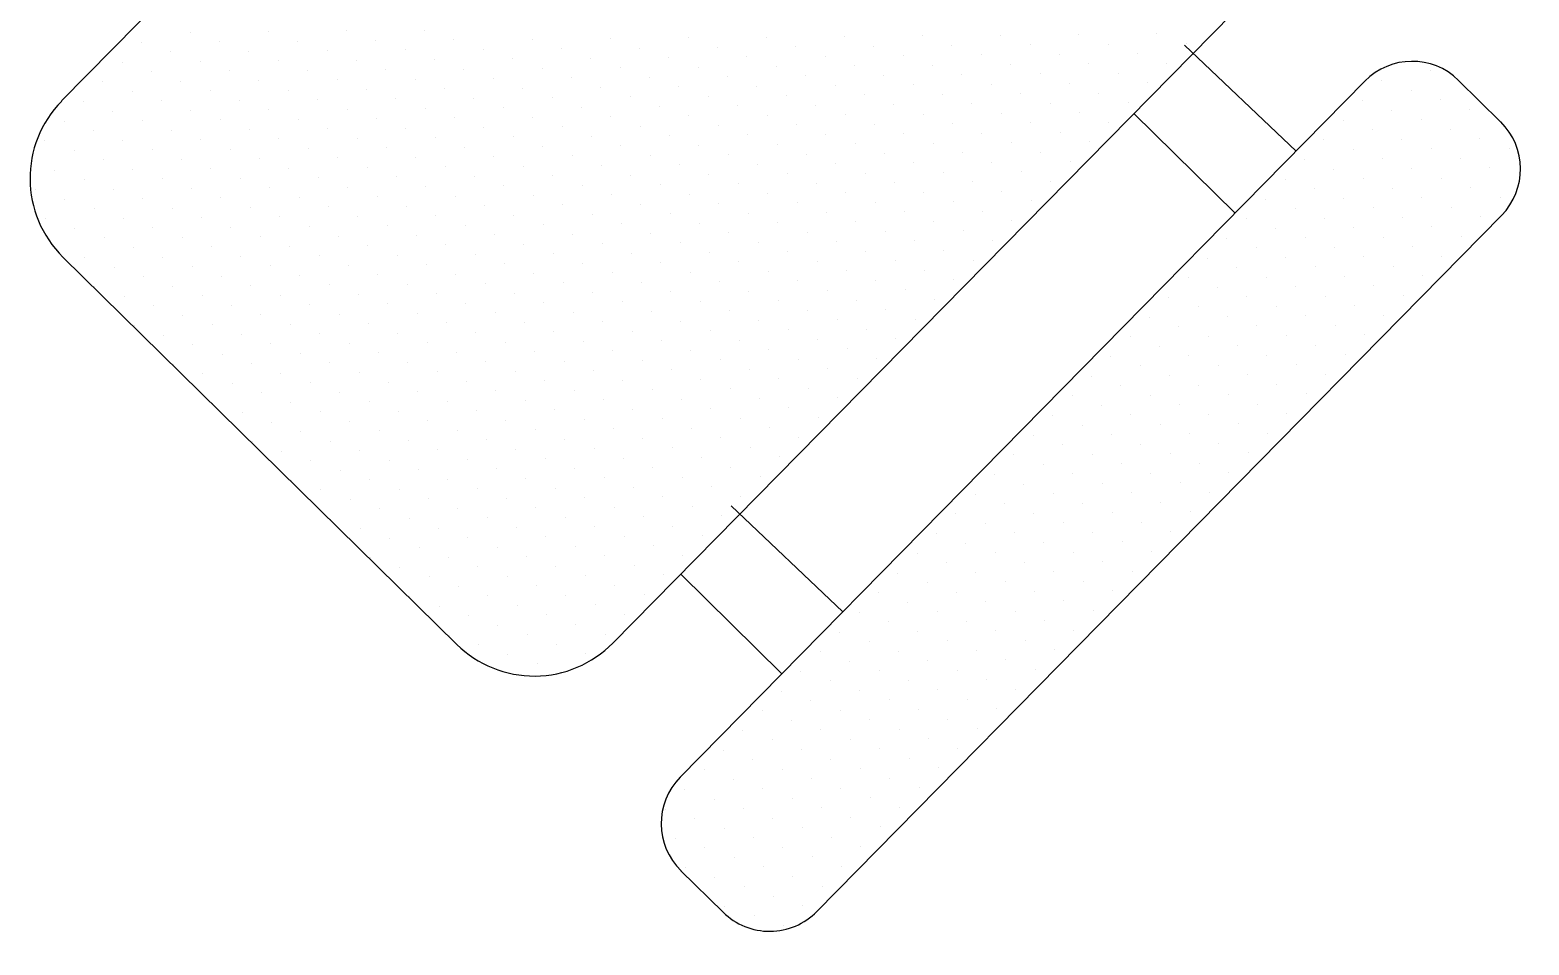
# Model space of a CAD drawing. Header units: inches. Extents: x 0 to 6375, y 0 to 10100.
# Drawn here: x 2906 to 3953, y 7665 to 8305 of the extents above; entities that cross this region are included whole.
import ezdxf

# ---------------------------------------------------------------- set-up
doc = ezdxf.new("R2010")
doc.units = ezdxf.units.IN
doc.header["$MEASUREMENT"] = 0

# ---------------------------------------------------------------- blocks, each defined once
blk = doc.blocks.new('*X415')
at = {"color": 0}
for p, q in [((14493.75, 22362.5), (14493.75, 22362.5)), ((14506.25, 22362.5), (14506.25, 22362.5)), ((14518.75, 22362.5), (14518.75, 22362.5)), ((14531.25, 22362.5), (14531.25, 22362.5)), ((14543.75, 22362.5), (14543.75, 22362.5)), ((14556.25, 22362.5), (14556.25, 22362.5)), ((14568.75, 22362.5), (14568.75, 22362.5)), ((14581.25, 22362.5), (14581.25, 22362.5)), ((14593.75, 22362.5), (14593.75, 22362.5)), ((14606.25, 22362.5), (14606.25, 22362.5)), ((14618.75, 22362.5), (14618.75, 22362.5)), ((14631.25, 22362.5), (14631.25, 22362.5)), ((14643.75, 22362.5), (14643.75, 22362.5)), ((14656.25, 22362.5), (14656.25, 22362.5)), ((14668.75, 22362.5), (14668.75, 22362.5)), ((14681.25, 22362.5), (14681.25, 22362.5)), ((14693.75, 22362.5), (14693.75, 22362.5)), ((14706.25, 22362.5), (14706.25, 22362.5)), ((14718.75, 22362.5), (14718.75, 22362.5)), ((14731.25, 22362.5), (14731.25, 22362.5)), ((14743.75, 22362.5), (14743.75, 22362.5)), ((14756.25, 22362.5), (14756.25, 22362.5)), ((14768.75, 22362.5), (14768.75, 22362.5)), ((14781.25, 22362.5), (14781.25, 22362.5)), ((14793.75, 22362.5), (14793.75, 22362.5)), ((14806.25, 22362.5), (14806.25, 22362.5)), ((14818.75, 22362.5), (14818.75, 22362.5)), ((14831.25, 22362.5), (14831.25, 22362.5)), ((14843.75, 22362.5), (14843.75, 22362.5)), ((14856.25, 22362.5), (14856.25, 22362.5)), ((14868.75, 22362.5), (14868.75, 22362.5)), ((14881.25, 22362.5), (14881.25, 22362.5)), ((14893.75, 22362.5), (14893.75, 22362.5)), ((14906.25, 22362.5), (14906.25, 22362.5)), ((14918.75, 22362.5), (14918.75, 22362.5)), ((14931.25, 22362.5), (14931.25, 22362.5)), ((14943.75, 22362.5), (14943.75, 22362.5)), ((14956.25, 22362.5), (14956.25, 22362.5)), ((14968.75, 22362.5), (14968.75, 22362.5)), ((14487.5, 22350), (14487.5, 22350)), ((14500, 22350), (14500, 22350)), ((14512.5, 22350), (14512.5, 22350)), ((14525, 22350), (14525, 22350)), ((14537.5, 22350), (14537.5, 22350)), ((14550, 22350), (14550, 22350)), ((14562.5, 22350), (14562.5, 22350)), ((14575, 22350), (14575, 22350)), ((14587.5, 22350), (14587.5, 22350)), ((14600, 22350), (14600, 22350)), ((14612.5, 22350), (14612.5, 22350)), ((14625, 22350), (14625, 22350)), ((14637.5, 22350), (14637.5, 22350)), ((14650, 22350), (14650, 22350)), ((14662.5, 22350), (14662.5, 22350)), ((14675, 22350), (14675, 22350)), ((14687.5, 22350), (14687.5, 22350)), ((14700, 22350), (14700, 22350)), ((14712.5, 22350), (14712.5, 22350)), ((14725, 22350), (14725, 22350)), ((14737.5, 22350), (14737.5, 22350)), ((14750, 22350), (14750, 22350)), ((14762.5, 22350), (14762.5, 22350)), ((14775, 22350), (14775, 22350)), ((14787.5, 22350), (14787.5, 22350)), ((14800, 22350), (14800, 22350)), ((14812.5, 22350), (14812.5, 22350)), ((14825, 22350), (14825, 22350)), ((14837.5, 22350), (14837.5, 22350)), ((14850, 22350), (14850, 22350)), ((14862.5, 22350), (14862.5, 22350)), ((14875, 22350), (14875, 22350)), ((14887.5, 22350), (14887.5, 22350)), ((14900, 22350), (14900, 22350)), ((14912.5, 22350), (14912.5, 22350)), ((14925, 22350), (14925, 22350)), ((14937.5, 22350), (14937.5, 22350)), ((14950, 22350), (14950, 22350)), ((14962.5, 22350), (14962.5, 22350)), ((14975, 22350), (14975, 22350)), ((14493.75, 22337.5), (14493.75, 22337.5)), ((14506.25, 22337.5), (14506.25, 22337.5)), ((14518.75, 22337.5), (14518.75, 22337.5)), ((14531.25, 22337.5), (14531.25, 22337.5)), ((14543.75, 22337.5), (14543.75, 22337.5)), ((14556.25, 22337.5), (14556.25, 22337.5)), ((14568.75, 22337.5), (14568.75, 22337.5)), ((14581.25, 22337.5), (14581.25, 22337.5)), ((14593.75, 22337.5), (14593.75, 22337.5)), ((14606.25, 22337.5), (14606.25, 22337.5)), ((14618.75, 22337.5), (14618.75, 22337.5)), ((14631.25, 22337.5), (14631.25, 22337.5)), ((14643.75, 22337.5), (14643.75, 22337.5)), ((14656.25, 22337.5), (14656.25, 22337.5)), ((14668.75, 22337.5), (14668.75, 22337.5)), ((14681.25, 22337.5), (14681.25, 22337.5)), ((14693.75, 22337.5), (14693.75, 22337.5)), ((14706.25, 22337.5), (14706.25, 22337.5)), ((14718.75, 22337.5), (14718.75, 22337.5)), ((14731.25, 22337.5), (14731.25, 22337.5)), ((14743.75, 22337.5), (14743.75, 22337.5)), ((14756.25, 22337.5), (14756.25, 22337.5)), ((14768.75, 22337.5), (14768.75, 22337.5)), ((14781.25, 22337.5), (14781.25, 22337.5)), ((14793.75, 22337.5), (14793.75, 22337.5)), ((14806.25, 22337.5), (14806.25, 22337.5)), ((14818.75, 22337.5), (14818.75, 22337.5)), ((14831.25, 22337.5), (14831.25, 22337.5)), ((14843.75, 22337.5), (14843.75, 22337.5)), ((14856.25, 22337.5), (14856.25, 22337.5)), ((14868.75, 22337.5), (14868.75, 22337.5)), ((14881.25, 22337.5), (14881.25, 22337.5)), ((14893.75, 22337.5), (14893.75, 22337.5)), ((14906.25, 22337.5), (14906.25, 22337.5)), ((14918.75, 22337.5), (14918.75, 22337.5)), ((14931.25, 22337.5), (14931.25, 22337.5)), ((14943.75, 22337.5), (14943.75, 22337.5)), ((14956.25, 22337.5), (14956.25, 22337.5)), ((14968.75, 22337.5), (14968.75, 22337.5)), ((14981.25, 22337.5), (14981.25, 22337.5)), ((14487.5, 22325), (14487.5, 22325)), ((14500, 22325), (14500, 22325)), ((14512.5, 22325), (14512.5, 22325)), ((14525, 22325), (14525, 22325)), ((14537.5, 22325), (14537.5, 22325)), ((14550, 22325), (14550, 22325)), ((14562.5, 22325), (14562.5, 22325)), ((14575, 22325), (14575, 22325)), ((14587.5, 22325), (14587.5, 22325)), ((14600, 22325), (14600, 22325)), ((14612.5, 22325), (14612.5, 22325)), ((14625, 22325), (14625, 22325)), ((14637.5, 22325), (14637.5, 22325)), ((14650, 22325), (14650, 22325)), ((14662.5, 22325), (14662.5, 22325)), ((14675, 22325), (14675, 22325)), ((14687.5, 22325), (14687.5, 22325)), ((14700, 22325), (14700, 22325)), ((14712.5, 22325), (14712.5, 22325)), ((14725, 22325), (14725, 22325)), ((14737.5, 22325), (14737.5, 22325)), ((14750, 22325), (14750, 22325)), ((14762.5, 22325), (14762.5, 22325)), ((14775, 22325), (14775, 22325)), ((14787.5, 22325), (14787.5, 22325)), ((14800, 22325), (14800, 22325)), ((14812.5, 22325), (14812.5, 22325)), ((14825, 22325), (14825, 22325)), ((14837.5, 22325), (14837.5, 22325)), ((14850, 22325), (14850, 22325)), ((14862.5, 22325), (14862.5, 22325)), ((14875, 22325), (14875, 22325)), ((14887.5, 22325), (14887.5, 22325)), ((14900, 22325), (14900, 22325)), ((14912.5, 22325), (14912.5, 22325)), ((14925, 22325), (14925, 22325)), ((14937.5, 22325), (14937.5, 22325)), ((14950, 22325), (14950, 22325)), ((14962.5, 22325), (14962.5, 22325)), ((14975, 22325), (14975, 22325)), ((14493.75, 22312.5), (14493.75, 22312.5)), ((14506.25, 22312.5), (14506.25, 22312.5)), ((14518.75, 22312.5), (14518.75, 22312.5)), ((14531.25, 22312.5), (14531.25, 22312.5)), ((14543.75, 22312.5), (14543.75, 22312.5)), ((14556.25, 22312.5), (14556.25, 22312.5)), ((14568.75, 22312.5), (14568.75, 22312.5)), ((14581.25, 22312.5), (14581.25, 22312.5)), ((14593.75, 22312.5), (14593.75, 22312.5)), ((14606.25, 22312.5), (14606.25, 22312.5)), ((14618.75, 22312.5), (14618.75, 22312.5)), ((14631.25, 22312.5), (14631.25, 22312.5)), ((14643.75, 22312.5), (14643.75, 22312.5)), ((14656.25, 22312.5), (14656.25, 22312.5)), ((14668.75, 22312.5), (14668.75, 22312.5)), ((14681.25, 22312.5), (14681.25, 22312.5)), ((14693.75, 22312.5), (14693.75, 22312.5)), ((14706.25, 22312.5), (14706.25, 22312.5)), ((14718.75, 22312.5), (14718.75, 22312.5)), ((14731.25, 22312.5), (14731.25, 22312.5)), ((14743.75, 22312.5), (14743.75, 22312.5)), ((14756.25, 22312.5), (14756.25, 22312.5)), ((14768.75, 22312.5), (14768.75, 22312.5)), ((14781.25, 22312.5), (14781.25, 22312.5)), ((14793.75, 22312.5), (14793.75, 22312.5)), ((14806.25, 22312.5), (14806.25, 22312.5)), ((14818.75, 22312.5), (14818.75, 22312.5)), ((14831.25, 22312.5), (14831.25, 22312.5)), ((14843.75, 22312.5), (14843.75, 22312.5)), ((14856.25, 22312.5), (14856.25, 22312.5)), ((14868.75, 22312.5), (14868.75, 22312.5)), ((14881.25, 22312.5), (14881.25, 22312.5)), ((14893.75, 22312.5), (14893.75, 22312.5)), ((14906.25, 22312.5), (14906.25, 22312.5)), ((14918.75, 22312.5), (14918.75, 22312.5)), ((14931.25, 22312.5), (14931.25, 22312.5)), ((14943.75, 22312.5), (14943.75, 22312.5)), ((14956.25, 22312.5), (14956.25, 22312.5)), ((14968.75, 22312.5), (14968.75, 22312.5)), ((14981.25, 22312.5), (14981.25, 22312.5)), ((14487.5, 22300), (14487.5, 22300)), ((14500, 22300), (14500, 22300)), ((14512.5, 22300), (14512.5, 22300)), ((14525, 22300), (14525, 22300)), ((14537.5, 22300), (14537.5, 22300)), ((14550, 22300), (14550, 22300)), ((14562.5, 22300), (14562.5, 22300)), ((14575, 22300), (14575, 22300)), ((14587.5, 22300), (14587.5, 22300)), ((14600, 22300), (14600, 22300)), ((14612.5, 22300), (14612.5, 22300)), ((14625, 22300), (14625, 22300)), ((14637.5, 22300), (14637.5, 22300)), ((14650, 22300), (14650, 22300)), ((14662.5, 22300), (14662.5, 22300)), ((14675, 22300), (14675, 22300)), ((14687.5, 22300), (14687.5, 22300)), ((14700, 22300), (14700, 22300)), ((14712.5, 22300), (14712.5, 22300)), ((14725, 22300), (14725, 22300)), ((14737.5, 22300), (14737.5, 22300)), ((14750, 22300), (14750, 22300)), ((14762.5, 22300), (14762.5, 22300)), ((14775, 22300), (14775, 22300)), ((14787.5, 22300), (14787.5, 22300)), ((14800, 22300), (14800, 22300)), ((14812.5, 22300), (14812.5, 22300)), ((14825, 22300), (14825, 22300)), ((14837.5, 22300), (14837.5, 22300)), ((14850, 22300), (14850, 22300)), ((14862.5, 22300), (14862.5, 22300)), ((14875, 22300), (14875, 22300)), ((14887.5, 22300), (14887.5, 22300)), ((14900, 22300), (14900, 22300)), ((14912.5, 22300), (14912.5, 22300)), ((14925, 22300), (14925, 22300)), ((14937.5, 22300), (14937.5, 22300)), ((14950, 22300), (14950, 22300)), ((14962.5, 22300), (14962.5, 22300)), ((14975, 22300), (14975, 22300)), ((14506.25, 22287.5), (14506.25, 22287.5)), ((14518.75, 22287.5), (14518.75, 22287.5)), ((14531.25, 22287.5), (14531.25, 22287.5)), ((14543.75, 22287.5), (14543.75, 22287.5)), ((14556.25, 22287.5), (14556.25, 22287.5)), ((14568.75, 22287.5), (14568.75, 22287.5)), ((14581.25, 22287.5), (14581.25, 22287.5)), ((14593.75, 22287.5), (14593.75, 22287.5)), ((14606.25, 22287.5), (14606.25, 22287.5)), ((14618.75, 22287.5), (14618.75, 22287.5)), ((14631.25, 22287.5), (14631.25, 22287.5)), ((14643.75, 22287.5), (14643.75, 22287.5)), ((14656.25, 22287.5), (14656.25, 22287.5)), ((14668.75, 22287.5), (14668.75, 22287.5)), ((14681.25, 22287.5), (14681.25, 22287.5)), ((14693.75, 22287.5), (14693.75, 22287.5)), ((14706.25, 22287.5), (14706.25, 22287.5)), ((14718.75, 22287.5), (14718.75, 22287.5)), ((14731.25, 22287.5), (14731.25, 22287.5)), ((14743.75, 22287.5), (14743.75, 22287.5)), ((14756.25, 22287.5), (14756.25, 22287.5)), ((14768.75, 22287.5), (14768.75, 22287.5)), ((14781.25, 22287.5), (14781.25, 22287.5)), ((14793.75, 22287.5), (14793.75, 22287.5)), ((14806.25, 22287.5), (14806.25, 22287.5)), ((14818.75, 22287.5), (14818.75, 22287.5)), ((14831.25, 22287.5), (14831.25, 22287.5)), ((14843.75, 22287.5), (14843.75, 22287.5)), ((14856.25, 22287.5), (14856.25, 22287.5)), ((14868.75, 22287.5), (14868.75, 22287.5)), ((14881.25, 22287.5), (14881.25, 22287.5)), ((14893.75, 22287.5), (14893.75, 22287.5)), ((14906.25, 22287.5), (14906.25, 22287.5)), ((14918.75, 22287.5), (14918.75, 22287.5)), ((14931.25, 22287.5), (14931.25, 22287.5)), ((14943.75, 22287.5), (14943.75, 22287.5)), ((14956.25, 22287.5), (14956.25, 22287.5)), ((14968.75, 22287.5), (14968.75, 22287.5))]:
    blk.add_line(p, q, dxfattribs=at)
blk = doc.blocks.new('*X416')
at = {"color": 0}
for p, q in [((14556.25, 22212.5), (14556.25, 22212.5)), ((14568.75, 22212.5), (14568.75, 22212.5)), ((14581.25, 22212.5), (14581.25, 22212.5)), ((14593.75, 22212.5), (14593.75, 22212.5)), ((14606.25, 22212.5), (14606.25, 22212.5)), ((14618.75, 22212.5), (14618.75, 22212.5)), ((14631.25, 22212.5), (14631.25, 22212.5)), ((14643.75, 22212.5), (14643.75, 22212.5)), ((14656.25, 22212.5), (14656.25, 22212.5)), ((14668.75, 22212.5), (14668.75, 22212.5)), ((14681.25, 22212.5), (14681.25, 22212.5)), ((14693.75, 22212.5), (14693.75, 22212.5)), ((14706.25, 22212.5), (14706.25, 22212.5)), ((14718.75, 22212.5), (14718.75, 22212.5)), ((14731.25, 22212.5), (14731.25, 22212.5)), ((14743.75, 22212.5), (14743.75, 22212.5)), ((14756.25, 22212.5), (14756.25, 22212.5)), ((14768.75, 22212.5), (14768.75, 22212.5)), ((14781.25, 22212.5), (14781.25, 22212.5)), ((14793.75, 22212.5), (14793.75, 22212.5)), ((14806.25, 22212.5), (14806.25, 22212.5)), ((14818.75, 22212.5), (14818.75, 22212.5)), ((14831.25, 22212.5), (14831.25, 22212.5)), ((14843.75, 22212.5), (14843.75, 22212.5)), ((14856.25, 22212.5), (14856.25, 22212.5)), ((14868.75, 22212.5), (14868.75, 22212.5)), ((14881.25, 22212.5), (14881.25, 22212.5)), ((14893.75, 22212.5), (14893.75, 22212.5)), ((14906.25, 22212.5), (14906.25, 22212.5)), ((14918.75, 22212.5), (14918.75, 22212.5)), ((14931.25, 22212.5), (14931.25, 22212.5)), ((14943.75, 22212.5), (14943.75, 22212.5)), ((14562.5, 22200), (14562.5, 22200)), ((14575, 22200), (14575, 22200)), ((14587.5, 22200), (14587.5, 22200)), ((14600, 22200), (14600, 22200)), ((14612.5, 22200), (14612.5, 22200)), ((14625, 22200), (14625, 22200)), ((14637.5, 22200), (14637.5, 22200)), ((14650, 22200), (14650, 22200)), ((14662.5, 22200), (14662.5, 22200)), ((14675, 22200), (14675, 22200)), ((14687.5, 22200), (14687.5, 22200)), ((14700, 22200), (14700, 22200)), ((14712.5, 22200), (14712.5, 22200)), ((14725, 22200), (14725, 22200)), ((14737.5, 22200), (14737.5, 22200)), ((14750, 22200), (14750, 22200)), ((14762.5, 22200), (14762.5, 22200)), ((14775, 22200), (14775, 22200)), ((14787.5, 22200), (14787.5, 22200)), ((14800, 22200), (14800, 22200)), ((14812.5, 22200), (14812.5, 22200)), ((14825, 22200), (14825, 22200)), ((14837.5, 22200), (14837.5, 22200)), ((14850, 22200), (14850, 22200)), ((14862.5, 22200), (14862.5, 22200)), ((14875, 22200), (14875, 22200)), ((14887.5, 22200), (14887.5, 22200)), ((14900, 22200), (14900, 22200)), ((14912.5, 22200), (14912.5, 22200)), ((14925, 22200), (14925, 22200)), ((14937.5, 22200), (14937.5, 22200)), ((14950, 22200), (14950, 22200)), ((14962.5, 22200), (14962.5, 22200)), ((14581.25, 22187.5), (14581.25, 22187.5)), ((14593.75, 22187.5), (14593.75, 22187.5)), ((14606.25, 22187.5), (14606.25, 22187.5)), ((14618.75, 22187.5), (14618.75, 22187.5)), ((14631.25, 22187.5), (14631.25, 22187.5)), ((14643.75, 22187.5), (14643.75, 22187.5)), ((14656.25, 22187.5), (14656.25, 22187.5)), ((14668.75, 22187.5), (14668.75, 22187.5)), ((14681.25, 22187.5), (14681.25, 22187.5)), ((14693.75, 22187.5), (14693.75, 22187.5)), ((14706.25, 22187.5), (14706.25, 22187.5)), ((14718.75, 22187.5), (14718.75, 22187.5)), ((14731.25, 22187.5), (14731.25, 22187.5)), ((14743.75, 22187.5), (14743.75, 22187.5)), ((14756.25, 22187.5), (14756.25, 22187.5)), ((14768.75, 22187.5), (14768.75, 22187.5)), ((14781.25, 22187.5), (14781.25, 22187.5)), ((14793.75, 22187.5), (14793.75, 22187.5)), ((14806.25, 22187.5), (14806.25, 22187.5)), ((14818.75, 22187.5), (14818.75, 22187.5)), ((14831.25, 22187.5), (14831.25, 22187.5)), ((14843.75, 22187.5), (14843.75, 22187.5)), ((14856.25, 22187.5), (14856.25, 22187.5)), ((14868.75, 22187.5), (14868.75, 22187.5)), ((14881.25, 22187.5), (14881.25, 22187.5)), ((14893.75, 22187.5), (14893.75, 22187.5)), ((14906.25, 22187.5), (14906.25, 22187.5)), ((14918.75, 22187.5), (14918.75, 22187.5)), ((14931.25, 22187.5), (14931.25, 22187.5)), ((14943.75, 22187.5), (14943.75, 22187.5)), ((14956.25, 22187.5), (14956.25, 22187.5)), ((14968.75, 22187.5), (14968.75, 22187.5)), ((14587.5, 22175), (14587.5, 22175)), ((14600, 22175), (14600, 22175)), ((14612.5, 22175), (14612.5, 22175)), ((14625, 22175), (14625, 22175)), ((14637.5, 22175), (14637.5, 22175)), ((14650, 22175), (14650, 22175)), ((14662.5, 22175), (14662.5, 22175)), ((14675, 22175), (14675, 22175)), ((14687.5, 22175), (14687.5, 22175)), ((14700, 22175), (14700, 22175)), ((14712.5, 22175), (14712.5, 22175)), ((14725, 22175), (14725, 22175)), ((14737.5, 22175), (14737.5, 22175)), ((14750, 22175), (14750, 22175)), ((14762.5, 22175), (14762.5, 22175)), ((14775, 22175), (14775, 22175)), ((14787.5, 22175), (14787.5, 22175)), ((14800, 22175), (14800, 22175)), ((14812.5, 22175), (14812.5, 22175)), ((14825, 22175), (14825, 22175)), ((14837.5, 22175), (14837.5, 22175)), ((14850, 22175), (14850, 22175)), ((14862.5, 22175), (14862.5, 22175)), ((14875, 22175), (14875, 22175)), ((14887.5, 22175), (14887.5, 22175)), ((14900, 22175), (14900, 22175)), ((14912.5, 22175), (14912.5, 22175)), ((14925, 22175), (14925, 22175)), ((14937.5, 22175), (14937.5, 22175)), ((14950, 22175), (14950, 22175)), ((14962.5, 22175), (14962.5, 22175)), ((14975, 22175), (14975, 22175)), ((14606.25, 22162.5), (14606.25, 22162.5)), ((14618.75, 22162.5), (14618.75, 22162.5)), ((14631.25, 22162.5), (14631.25, 22162.5)), ((14643.75, 22162.5), (14643.75, 22162.5)), ((14656.25, 22162.5), (14656.25, 22162.5)), ((14668.75, 22162.5), (14668.75, 22162.5)), ((14681.25, 22162.5), (14681.25, 22162.5)), ((14693.75, 22162.5), (14693.75, 22162.5)), ((14706.25, 22162.5), (14706.25, 22162.5)), ((14718.75, 22162.5), (14718.75, 22162.5)), ((14731.25, 22162.5), (14731.25, 22162.5)), ((14743.75, 22162.5), (14743.75, 22162.5)), ((14756.25, 22162.5), (14756.25, 22162.5)), ((14768.75, 22162.5), (14768.75, 22162.5)), ((14781.25, 22162.5), (14781.25, 22162.5)), ((14793.75, 22162.5), (14793.75, 22162.5)), ((14806.25, 22162.5), (14806.25, 22162.5)), ((14818.75, 22162.5), (14818.75, 22162.5)), ((14831.25, 22162.5), (14831.25, 22162.5)), ((14843.75, 22162.5), (14843.75, 22162.5)), ((14856.25, 22162.5), (14856.25, 22162.5)), ((14868.75, 22162.5), (14868.75, 22162.5)), ((14881.25, 22162.5), (14881.25, 22162.5)), ((14893.75, 22162.5), (14893.75, 22162.5)), ((14906.25, 22162.5), (14906.25, 22162.5)), ((14918.75, 22162.5), (14918.75, 22162.5)), ((14931.25, 22162.5), (14931.25, 22162.5)), ((14943.75, 22162.5), (14943.75, 22162.5)), ((14956.25, 22162.5), (14956.25, 22162.5)), ((14968.75, 22162.5), (14968.75, 22162.5)), ((14981.25, 22162.5), (14981.25, 22162.5)), ((14612.5, 22150), (14612.5, 22150)), ((14625, 22150), (14625, 22150)), ((14637.5, 22150), (14637.5, 22150)), ((14650, 22150), (14650, 22150)), ((14662.5, 22150), (14662.5, 22150)), ((14675, 22150), (14675, 22150)), ((14687.5, 22150), (14687.5, 22150)), ((14700, 22150), (14700, 22150)), ((14712.5, 22150), (14712.5, 22150)), ((14725, 22150), (14725, 22150)), ((14737.5, 22150), (14737.5, 22150)), ((14750, 22150), (14750, 22150)), ((14762.5, 22150), (14762.5, 22150)), ((14775, 22150), (14775, 22150)), ((14787.5, 22150), (14787.5, 22150)), ((14800, 22150), (14800, 22150)), ((14812.5, 22150), (14812.5, 22150)), ((14825, 22150), (14825, 22150)), ((14837.5, 22150), (14837.5, 22150)), ((14850, 22150), (14850, 22150)), ((14862.5, 22150), (14862.5, 22150)), ((14875, 22150), (14875, 22150)), ((14887.5, 22150), (14887.5, 22150)), ((14900, 22150), (14900, 22150)), ((14912.5, 22150), (14912.5, 22150)), ((14925, 22150), (14925, 22150)), ((14937.5, 22150), (14937.5, 22150)), ((14950, 22150), (14950, 22150)), ((14962.5, 22150), (14962.5, 22150)), ((14975, 22150), (14975, 22150)), ((14631.25, 22137.5), (14631.25, 22137.5)), ((14643.75, 22137.5), (14643.75, 22137.5)), ((14656.25, 22137.5), (14656.25, 22137.5)), ((14668.75, 22137.5), (14668.75, 22137.5)), ((14681.25, 22137.5), (14681.25, 22137.5)), ((14693.75, 22137.5), (14693.75, 22137.5)), ((14706.25, 22137.5), (14706.25, 22137.5)), ((14718.75, 22137.5), (14718.75, 22137.5)), ((14731.25, 22137.5), (14731.25, 22137.5)), ((14743.75, 22137.5), (14743.75, 22137.5)), ((14756.25, 22137.5), (14756.25, 22137.5)), ((14768.75, 22137.5), (14768.75, 22137.5)), ((14781.25, 22137.5), (14781.25, 22137.5)), ((14793.75, 22137.5), (14793.75, 22137.5)), ((14806.25, 22137.5), (14806.25, 22137.5)), ((14818.75, 22137.5), (14818.75, 22137.5)), ((14831.25, 22137.5), (14831.25, 22137.5)), ((14843.75, 22137.5), (14843.75, 22137.5)), ((14856.25, 22137.5), (14856.25, 22137.5)), ((14868.75, 22137.5), (14868.75, 22137.5)), ((14881.25, 22137.5), (14881.25, 22137.5)), ((14893.75, 22137.5), (14893.75, 22137.5)), ((14906.25, 22137.5), (14906.25, 22137.5)), ((14918.75, 22137.5), (14918.75, 22137.5)), ((14931.25, 22137.5), (14931.25, 22137.5)), ((14943.75, 22137.5), (14943.75, 22137.5)), ((14956.25, 22137.5), (14956.25, 22137.5)), ((14968.75, 22137.5), (14968.75, 22137.5)), ((14981.25, 22137.5), (14981.25, 22137.5)), ((14637.5, 22125), (14637.5, 22125)), ((14650, 22125), (14650, 22125)), ((14662.5, 22125), (14662.5, 22125)), ((14675, 22125), (14675, 22125)), ((14687.5, 22125), (14687.5, 22125)), ((14700, 22125), (14700, 22125)), ((14712.5, 22125), (14712.5, 22125)), ((14725, 22125), (14725, 22125)), ((14737.5, 22125), (14737.5, 22125)), ((14750, 22125), (14750, 22125)), ((14762.5, 22125), (14762.5, 22125)), ((14775, 22125), (14775, 22125)), ((14787.5, 22125), (14787.5, 22125)), ((14800, 22125), (14800, 22125)), ((14812.5, 22125), (14812.5, 22125)), ((14825, 22125), (14825, 22125)), ((14837.5, 22125), (14837.5, 22125)), ((14850, 22125), (14850, 22125)), ((14862.5, 22125), (14862.5, 22125)), ((14875, 22125), (14875, 22125)), ((14887.5, 22125), (14887.5, 22125)), ((14900, 22125), (14900, 22125)), ((14912.5, 22125), (14912.5, 22125)), ((14925, 22125), (14925, 22125)), ((14937.5, 22125), (14937.5, 22125)), ((14950, 22125), (14950, 22125)), ((14962.5, 22125), (14962.5, 22125)), ((14975, 22125), (14975, 22125)), ((14656.25, 22112.5), (14656.25, 22112.5)), ((14668.75, 22112.5), (14668.75, 22112.5)), ((14681.25, 22112.5), (14681.25, 22112.5)), ((14693.75, 22112.5), (14693.75, 22112.5)), ((14706.25, 22112.5), (14706.25, 22112.5)), ((14718.75, 22112.5), (14718.75, 22112.5)), ((14731.25, 22112.5), (14731.25, 22112.5)), ((14743.75, 22112.5), (14743.75, 22112.5)), ((14756.25, 22112.5), (14756.25, 22112.5)), ((14768.75, 22112.5), (14768.75, 22112.5)), ((14781.25, 22112.5), (14781.25, 22112.5)), ((14793.75, 22112.5), (14793.75, 22112.5)), ((14806.25, 22112.5), (14806.25, 22112.5)), ((14818.75, 22112.5), (14818.75, 22112.5)), ((14831.25, 22112.5), (14831.25, 22112.5)), ((14843.75, 22112.5), (14843.75, 22112.5)), ((14856.25, 22112.5), (14856.25, 22112.5)), ((14868.75, 22112.5), (14868.75, 22112.5)), ((14881.25, 22112.5), (14881.25, 22112.5)), ((14893.75, 22112.5), (14893.75, 22112.5)), ((14906.25, 22112.5), (14906.25, 22112.5)), ((14918.75, 22112.5), (14918.75, 22112.5)), ((14931.25, 22112.5), (14931.25, 22112.5)), ((14943.75, 22112.5), (14943.75, 22112.5)), ((14956.25, 22112.5), (14956.25, 22112.5)), ((14968.75, 22112.5), (14968.75, 22112.5)), ((14981.25, 22112.5), (14981.25, 22112.5)), ((14662.5, 22100), (14662.5, 22100)), ((14675, 22100), (14675, 22100)), ((14687.5, 22100), (14687.5, 22100)), ((14700, 22100), (14700, 22100)), ((14712.5, 22100), (14712.5, 22100)), ((14725, 22100), (14725, 22100)), ((14737.5, 22100), (14737.5, 22100)), ((14750, 22100), (14750, 22100)), ((14762.5, 22100), (14762.5, 22100)), ((14775, 22100), (14775, 22100)), ((14787.5, 22100), (14787.5, 22100)), ((14800, 22100), (14800, 22100)), ((14812.5, 22100), (14812.5, 22100)), ((14825, 22100), (14825, 22100)), ((14837.5, 22100), (14837.5, 22100)), ((14850, 22100), (14850, 22100)), ((14862.5, 22100), (14862.5, 22100)), ((14875, 22100), (14875, 22100)), ((14887.5, 22100), (14887.5, 22100)), ((14900, 22100), (14900, 22100)), ((14912.5, 22100), (14912.5, 22100)), ((14925, 22100), (14925, 22100)), ((14937.5, 22100), (14937.5, 22100)), ((14950, 22100), (14950, 22100)), ((14962.5, 22100), (14962.5, 22100)), ((14975, 22100), (14975, 22100)), ((14681.25, 22087.5), (14681.25, 22087.5)), ((14693.75, 22087.5), (14693.75, 22087.5)), ((14706.25, 22087.5), (14706.25, 22087.5)), ((14718.75, 22087.5), (14718.75, 22087.5)), ((14731.25, 22087.5), (14731.25, 22087.5)), ((14743.75, 22087.5), (14743.75, 22087.5)), ((14756.25, 22087.5), (14756.25, 22087.5)), ((14768.75, 22087.5), (14768.75, 22087.5)), ((14781.25, 22087.5), (14781.25, 22087.5)), ((14793.75, 22087.5), (14793.75, 22087.5)), ((14806.25, 22087.5), (14806.25, 22087.5)), ((14818.75, 22087.5), (14818.75, 22087.5)), ((14831.25, 22087.5), (14831.25, 22087.5)), ((14843.75, 22087.5), (14843.75, 22087.5)), ((14856.25, 22087.5), (14856.25, 22087.5)), ((14868.75, 22087.5), (14868.75, 22087.5)), ((14881.25, 22087.5), (14881.25, 22087.5)), ((14893.75, 22087.5), (14893.75, 22087.5)), ((14906.25, 22087.5), (14906.25, 22087.5)), ((14918.75, 22087.5), (14918.75, 22087.5)), ((14931.25, 22087.5), (14931.25, 22087.5)), ((14943.75, 22087.5), (14943.75, 22087.5)), ((14956.25, 22087.5), (14956.25, 22087.5)), ((14968.75, 22087.5), (14968.75, 22087.5)), ((14981.25, 22087.5), (14981.25, 22087.5)), ((14687.5, 22075), (14687.5, 22075)), ((14700, 22075), (14700, 22075)), ((14712.5, 22075), (14712.5, 22075)), ((14725, 22075), (14725, 22075)), ((14737.5, 22075), (14737.5, 22075)), ((14750, 22075), (14750, 22075)), ((14762.5, 22075), (14762.5, 22075)), ((14775, 22075), (14775, 22075)), ((14787.5, 22075), (14787.5, 22075)), ((14800, 22075), (14800, 22075)), ((14812.5, 22075), (14812.5, 22075)), ((14825, 22075), (14825, 22075)), ((14837.5, 22075), (14837.5, 22075)), ((14850, 22075), (14850, 22075)), ((14862.5, 22075), (14862.5, 22075)), ((14875, 22075), (14875, 22075)), ((14887.5, 22075), (14887.5, 22075)), ((14900, 22075), (14900, 22075)), ((14912.5, 22075), (14912.5, 22075)), ((14925, 22075), (14925, 22075)), ((14937.5, 22075), (14937.5, 22075)), ((14950, 22075), (14950, 22075)), ((14962.5, 22075), (14962.5, 22075)), ((14975, 22075), (14975, 22075)), ((14706.25, 22062.5), (14706.25, 22062.5)), ((14718.75, 22062.5), (14718.75, 22062.5)), ((14731.25, 22062.5), (14731.25, 22062.5)), ((14743.75, 22062.5), (14743.75, 22062.5)), ((14756.25, 22062.5), (14756.25, 22062.5)), ((14768.75, 22062.5), (14768.75, 22062.5)), ((14781.25, 22062.5), (14781.25, 22062.5)), ((14793.75, 22062.5), (14793.75, 22062.5)), ((14806.25, 22062.5), (14806.25, 22062.5)), ((14818.75, 22062.5), (14818.75, 22062.5)), ((14831.25, 22062.5), (14831.25, 22062.5)), ((14843.75, 22062.5), (14843.75, 22062.5)), ((14856.25, 22062.5), (14856.25, 22062.5)), ((14868.75, 22062.5), (14868.75, 22062.5)), ((14881.25, 22062.5), (14881.25, 22062.5)), ((14893.75, 22062.5), (14893.75, 22062.5)), ((14906.25, 22062.5), (14906.25, 22062.5)), ((14918.75, 22062.5), (14918.75, 22062.5)), ((14931.25, 22062.5), (14931.25, 22062.5)), ((14943.75, 22062.5), (14943.75, 22062.5)), ((14956.25, 22062.5), (14956.25, 22062.5)), ((14968.75, 22062.5), (14968.75, 22062.5)), ((14981.25, 22062.5), (14981.25, 22062.5)), ((14712.5, 22050), (14712.5, 22050)), ((14725, 22050), (14725, 22050)), ((14737.5, 22050), (14737.5, 22050)), ((14750, 22050), (14750, 22050)), ((14762.5, 22050), (14762.5, 22050)), ((14775, 22050), (14775, 22050)), ((14787.5, 22050), (14787.5, 22050)), ((14800, 22050), (14800, 22050)), ((14812.5, 22050), (14812.5, 22050)), ((14825, 22050), (14825, 22050)), ((14837.5, 22050), (14837.5, 22050)), ((14850, 22050), (14850, 22050)), ((14862.5, 22050), (14862.5, 22050)), ((14875, 22050), (14875, 22050)), ((14887.5, 22050), (14887.5, 22050)), ((14900, 22050), (14900, 22050)), ((14912.5, 22050), (14912.5, 22050)), ((14925, 22050), (14925, 22050)), ((14937.5, 22050), (14937.5, 22050)), ((14950, 22050), (14950, 22050)), ((14962.5, 22050), (14962.5, 22050)), ((14975, 22050), (14975, 22050)), ((14731.25, 22037.5), (14731.25, 22037.5)), ((14743.75, 22037.5), (14743.75, 22037.5)), ((14756.25, 22037.5), (14756.25, 22037.5)), ((14768.75, 22037.5), (14768.75, 22037.5)), ((14781.25, 22037.5), (14781.25, 22037.5)), ((14793.75, 22037.5), (14793.75, 22037.5)), ((14806.25, 22037.5), (14806.25, 22037.5)), ((14818.75, 22037.5), (14818.75, 22037.5)), ((14831.25, 22037.5), (14831.25, 22037.5)), ((14843.75, 22037.5), (14843.75, 22037.5)), ((14856.25, 22037.5), (14856.25, 22037.5)), ((14868.75, 22037.5), (14868.75, 22037.5)), ((14881.25, 22037.5), (14881.25, 22037.5)), ((14893.75, 22037.5), (14893.75, 22037.5)), ((14906.25, 22037.5), (14906.25, 22037.5)), ((14918.75, 22037.5), (14918.75, 22037.5)), ((14931.25, 22037.5), (14931.25, 22037.5)), ((14943.75, 22037.5), (14943.75, 22037.5)), ((14956.25, 22037.5), (14956.25, 22037.5)), ((14968.75, 22037.5), (14968.75, 22037.5)), ((14981.25, 22037.5), (14981.25, 22037.5)), ((14737.5, 22025), (14737.5, 22025)), ((14750, 22025), (14750, 22025)), ((14762.5, 22025), (14762.5, 22025)), ((14775, 22025), (14775, 22025)), ((14787.5, 22025), (14787.5, 22025)), ((14800, 22025), (14800, 22025)), ((14812.5, 22025), (14812.5, 22025)), ((14825, 22025), (14825, 22025)), ((14837.5, 22025), (14837.5, 22025)), ((14850, 22025), (14850, 22025)), ((14862.5, 22025), (14862.5, 22025)), ((14875, 22025), (14875, 22025)), ((14887.5, 22025), (14887.5, 22025)), ((14900, 22025), (14900, 22025)), ((14912.5, 22025), (14912.5, 22025)), ((14925, 22025), (14925, 22025)), ((14937.5, 22025), (14937.5, 22025)), ((14950, 22025), (14950, 22025)), ((14962.5, 22025), (14962.5, 22025)), ((14975, 22025), (14975, 22025)), ((14756.25, 22012.5), (14756.25, 22012.5)), ((14768.75, 22012.5), (14768.75, 22012.5)), ((14781.25, 22012.5), (14781.25, 22012.5)), ((14793.75, 22012.5), (14793.75, 22012.5)), ((14806.25, 22012.5), (14806.25, 22012.5)), ((14818.75, 22012.5), (14818.75, 22012.5)), ((14831.25, 22012.5), (14831.25, 22012.5)), ((14843.75, 22012.5), (14843.75, 22012.5)), ((14856.25, 22012.5), (14856.25, 22012.5)), ((14868.75, 22012.5), (14868.75, 22012.5)), ((14881.25, 22012.5), (14881.25, 22012.5)), ((14893.75, 22012.5), (14893.75, 22012.5)), ((14906.25, 22012.5), (14906.25, 22012.5)), ((14918.75, 22012.5), (14918.75, 22012.5)), ((14931.25, 22012.5), (14931.25, 22012.5)), ((14943.75, 22012.5), (14943.75, 22012.5)), ((14956.25, 22012.5), (14956.25, 22012.5)), ((14968.75, 22012.5), (14968.75, 22012.5)), ((14981.25, 22012.5), (14981.25, 22012.5)), ((14762.5, 22000), (14762.5, 22000)), ((14775, 22000), (14775, 22000)), ((14787.5, 22000), (14787.5, 22000)), ((14800, 22000), (14800, 22000)), ((14812.5, 22000), (14812.5, 22000)), ((14825, 22000), (14825, 22000)), ((14837.5, 22000), (14837.5, 22000)), ((14850, 22000), (14850, 22000)), ((14862.5, 22000), (14862.5, 22000)), ((14875, 22000), (14875, 22000)), ((14887.5, 22000), (14887.5, 22000)), ((14900, 22000), (14900, 22000)), ((14912.5, 22000), (14912.5, 22000)), ((14925, 22000), (14925, 22000)), ((14937.5, 22000), (14937.5, 22000)), ((14950, 22000), (14950, 22000)), ((14962.5, 22000), (14962.5, 22000)), ((14975, 22000), (14975, 22000)), ((14781.25, 21987.5), (14781.25, 21987.5)), ((14793.75, 21987.5), (14793.75, 21987.5)), ((14806.25, 21987.5), (14806.25, 21987.5)), ((14818.75, 21987.5), (14818.75, 21987.5)), ((14831.25, 21987.5), (14831.25, 21987.5)), ((14843.75, 21987.5), (14843.75, 21987.5)), ((14856.25, 21987.5), (14856.25, 21987.5)), ((14868.75, 21987.5), (14868.75, 21987.5)), ((14881.25, 21987.5), (14881.25, 21987.5)), ((14893.75, 21987.5), (14893.75, 21987.5)), ((14906.25, 21987.5), (14906.25, 21987.5)), ((14918.75, 21987.5), (14918.75, 21987.5)), ((14931.25, 21987.5), (14931.25, 21987.5)), ((14943.75, 21987.5), (14943.75, 21987.5)), ((14956.25, 21987.5), (14956.25, 21987.5)), ((14968.75, 21987.5), (14968.75, 21987.5)), ((14981.25, 21987.5), (14981.25, 21987.5)), ((14787.5, 21975), (14787.5, 21975)), ((14800, 21975), (14800, 21975)), ((14812.5, 21975), (14812.5, 21975)), ((14825, 21975), (14825, 21975)), ((14837.5, 21975), (14837.5, 21975)), ((14850, 21975), (14850, 21975)), ((14862.5, 21975), (14862.5, 21975)), ((14875, 21975), (14875, 21975)), ((14887.5, 21975), (14887.5, 21975)), ((14900, 21975), (14900, 21975)), ((14912.5, 21975), (14912.5, 21975)), ((14925, 21975), (14925, 21975)), ((14937.5, 21975), (14937.5, 21975)), ((14950, 21975), (14950, 21975)), ((14962.5, 21975), (14962.5, 21975)), ((14975, 21975), (14975, 21975)), ((14793.75, 21962.5), (14793.75, 21962.5)), ((14806.25, 21962.5), (14806.25, 21962.5)), ((14818.75, 21962.5), (14818.75, 21962.5)), ((14831.25, 21962.5), (14831.25, 21962.5)), ((14843.75, 21962.5), (14843.75, 21962.5)), ((14856.25, 21962.5), (14856.25, 21962.5)), ((14868.75, 21962.5), (14868.75, 21962.5)), ((14881.25, 21962.5), (14881.25, 21962.5)), ((14893.75, 21962.5), (14893.75, 21962.5)), ((14906.25, 21962.5), (14906.25, 21962.5)), ((14918.75, 21962.5), (14918.75, 21962.5)), ((14931.25, 21962.5), (14931.25, 21962.5)), ((14943.75, 21962.5), (14943.75, 21962.5)), ((14956.25, 21962.5), (14956.25, 21962.5)), ((14968.75, 21962.5), (14968.75, 21962.5)), ((14981.25, 21962.5), (14981.25, 21962.5)), ((14812.5, 21950), (14812.5, 21950)), ((14825, 21950), (14825, 21950)), ((14837.5, 21950), (14837.5, 21950)), ((14850, 21950), (14850, 21950)), ((14862.5, 21950), (14862.5, 21950)), ((14875, 21950), (14875, 21950)), ((14887.5, 21950), (14887.5, 21950)), ((14900, 21950), (14900, 21950)), ((14912.5, 21950), (14912.5, 21950)), ((14925, 21950), (14925, 21950)), ((14937.5, 21950), (14937.5, 21950)), ((14950, 21950), (14950, 21950)), ((14962.5, 21950), (14962.5, 21950)), ((14975, 21950), (14975, 21950)), ((14818.75, 21937.5), (14818.75, 21937.5)), ((14831.25, 21937.5), (14831.25, 21937.5)), ((14843.75, 21937.5), (14843.75, 21937.5)), ((14856.25, 21937.5), (14856.25, 21937.5)), ((14868.75, 21937.5), (14868.75, 21937.5)), ((14881.25, 21937.5), (14881.25, 21937.5)), ((14893.75, 21937.5), (14893.75, 21937.5)), ((14906.25, 21937.5), (14906.25, 21937.5)), ((14918.75, 21937.5), (14918.75, 21937.5)), ((14931.25, 21937.5), (14931.25, 21937.5)), ((14943.75, 21937.5), (14943.75, 21937.5)), ((14956.25, 21937.5), (14956.25, 21937.5)), ((14968.75, 21937.5), (14968.75, 21937.5)), ((14981.25, 21937.5), (14981.25, 21937.5)), ((14837.5, 21925), (14837.5, 21925)), ((14850, 21925), (14850, 21925)), ((14862.5, 21925), (14862.5, 21925)), ((14875, 21925), (14875, 21925)), ((14887.5, 21925), (14887.5, 21925)), ((14900, 21925), (14900, 21925)), ((14912.5, 21925), (14912.5, 21925)), ((14925, 21925), (14925, 21925)), ((14937.5, 21925), (14937.5, 21925)), ((14950, 21925), (14950, 21925)), ((14962.5, 21925), (14962.5, 21925)), ((14975, 21925), (14975, 21925)), ((14843.75, 21912.5), (14843.75, 21912.5)), ((14856.25, 21912.5), (14856.25, 21912.5)), ((14868.75, 21912.5), (14868.75, 21912.5)), ((14881.25, 21912.5), (14881.25, 21912.5)), ((14893.75, 21912.5), (14893.75, 21912.5)), ((14906.25, 21912.5), (14906.25, 21912.5)), ((14918.75, 21912.5), (14918.75, 21912.5)), ((14931.25, 21912.5), (14931.25, 21912.5)), ((14943.75, 21912.5), (14943.75, 21912.5)), ((14956.25, 21912.5), (14956.25, 21912.5)), ((14968.75, 21912.5), (14968.75, 21912.5)), ((14981.25, 21912.5), (14981.25, 21912.5)), ((14862.5, 21900), (14862.5, 21900)), ((14875, 21900), (14875, 21900)), ((14887.5, 21900), (14887.5, 21900)), ((14900, 21900), (14900, 21900)), ((14912.5, 21900), (14912.5, 21900)), ((14925, 21900), (14925, 21900)), ((14937.5, 21900), (14937.5, 21900)), ((14950, 21900), (14950, 21900)), ((14962.5, 21900), (14962.5, 21900)), ((14975, 21900), (14975, 21900)), ((14868.75, 21887.5), (14868.75, 21887.5)), ((14881.25, 21887.5), (14881.25, 21887.5)), ((14893.75, 21887.5), (14893.75, 21887.5)), ((14906.25, 21887.5), (14906.25, 21887.5)), ((14918.75, 21887.5), (14918.75, 21887.5)), ((14931.25, 21887.5), (14931.25, 21887.5)), ((14943.75, 21887.5), (14943.75, 21887.5)), ((14956.25, 21887.5), (14956.25, 21887.5)), ((14968.75, 21887.5), (14968.75, 21887.5)), ((14887.5, 21875), (14887.5, 21875)), ((14900, 21875), (14900, 21875)), ((14912.5, 21875), (14912.5, 21875)), ((14925, 21875), (14925, 21875)), ((14937.5, 21875), (14937.5, 21875)), ((14950, 21875), (14950, 21875))]:
    blk.add_line(p, q, dxfattribs=at)

msp = doc.modelspace()

# ---------------------------------------------------------------- linework, layer by layer
at = {"linetype": 'Continuous'}
for p, q in [((3361.4, 8694.9), (2928.6, 8254.9)), ((3313.6, 7876.2), (3746.4, 8316.2)), ((3790.6, 8219.9), (3712.7, 8293.8)), ((3838.7, 8268.7), (3360.6, 7782.6)), ((3933.5, 8240.4), (3904.1, 8269.3)), ((3748.1, 8176.6), (3677.4, 8246.1)), ((3456, 7688.8), (3934.1, 8174.9)), ((2929.5, 8145.8), (3204.5, 7875.3)), ((3474.1, 7898), (3396.2, 7972)), ((3431.6, 7854.8), (3360.9, 7924.3)), ((3361.1, 7717.1), (3390.5, 7688.2))]:
    msp.add_line(p, q, dxfattribs=at)
for centre, radius, start, end in [((3871.7, 8236.3), 46.3, 45.4748, 135.4748), ((2983.6, 8200.8), 77.1, 135.4748, 225.4748), ((3901.1, 8207.4), 46.3, 315.4748, 45.4748), ((3258.6, 7930.3), 77.1, 225.4748, 315.4748), ((3393.6, 7750.1), 46.3, 135.4748, 225.4748), ((3423, 7721.2), 46.3, 225.4748, 315.4748)]:
    msp.add_arc(centre, radius, start, end, dxfattribs=at)

# ---------------------------------------------------------------- block references
at = {"linetype": 'Continuous', "xscale": 1.542857142863795, "yscale": 1.542857142863795, "zscale": 1.542857142863795, "rotation": 225.4780120853225}
for name in ['*X416', '*X415']:
    msp.add_blockref(name, (-4973.1, 48337.4), dxfattribs=at)

doc.saveas('drawing.dxf')
